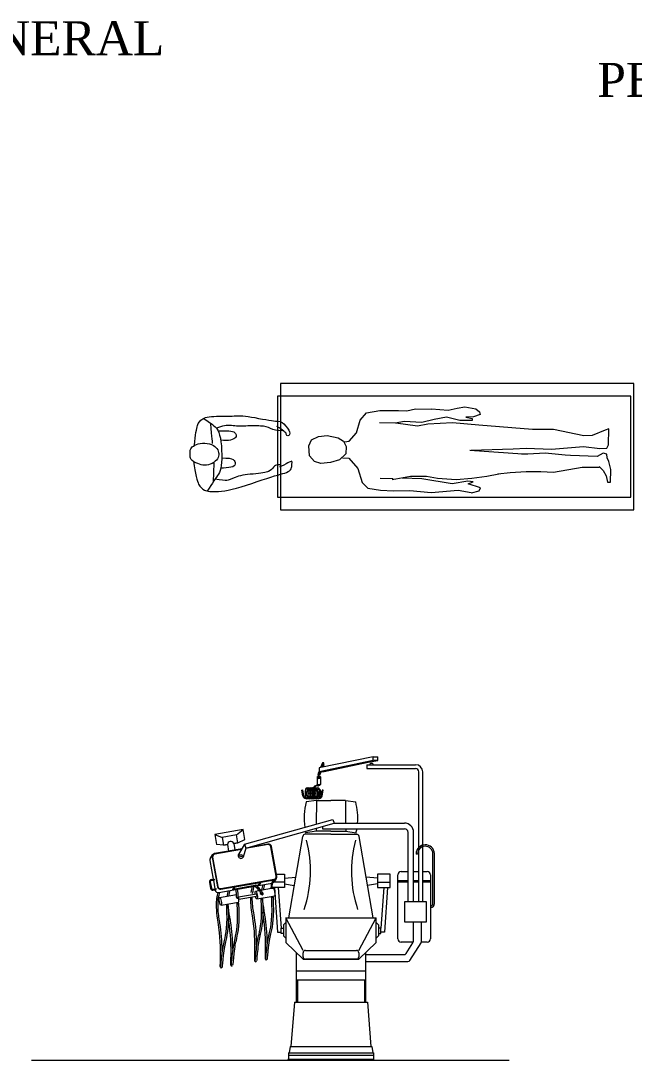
# Model space of a CAD drawing. Header units: metres. Extents: x 249 to 294.6, y -135.5 to -107.4.
# Drawn here: x 275.41 to 279.02, y -130.82 to -124.71 of the extents above; entities that cross this region are included whole.
import ezdxf

# ---------------------------------------------------------------- set-up
doc = ezdxf.new("R2010")
doc.units = ezdxf.units.M
doc.header["$MEASUREMENT"] = 0
doc.layers.add('A. muebles', color=152, linetype='Continuous', lineweight=15)

msp = doc.modelspace()

# ---------------------------------------------------------------- linework, layer by layer
at = {"layer": 'A. muebles'}
for p, q in [((278.3624, -127.2543), (278.0542, -127.2316)), ((276.5498, -127.3053), (276.5448, -127.4153)), ((277.6033, -127.3993), (277.5263, -127.397)), ((277.4845, -129.0321), (277.1676, -129.0978)), ((277.1676, -129.119), (277.4845, -129.0533)), ((277.1872, -129.0682), (277.1758, -129.0961)), ((277.1955, -129.0682), (277.1871, -129.0682)), ((277.1871, -129.0682), (277.1871, -129.0791)), ((277.1955, -129.0791), (277.1955, -129.0682)), ((277.1972, -129.119), (277.4567, -129.0652)), ((277.4567, -129.0652), (277.5126, -129.0536)), ((277.4656, -129.0793), (277.4679, -129.0789)), ((277.4679, -129.0793), (277.4679, -129.0741)), ((277.4835, -129.0741), (277.4835, -129.0793)), ((277.4845, -129.0321), (277.5126, -129.0324)), ((277.4845, -129.0533), (277.4845, -129.0321)), ((277.5126, -129.0536), (277.4845, -129.0533)), ((277.5126, -129.0536), (277.5126, -129.0324)), ((277.1612, -129.143), (277.1612, -129.1363)), ((277.1637, -129.1368), (277.1612, -129.143)), ((277.1676, -129.1164), (277.1627, -129.1284)), ((277.1709, -129.119), (277.1637, -129.1368)), ((277.1676, -129.0978), (277.1676, -129.119)), ((277.1676, -129.119), (277.1972, -129.119)), ((277.172, -129.1368), (277.1695, -129.143)), ((277.1793, -129.119), (277.172, -129.1368)), ((277.1871, -129.0791), (277.1806, -129.0951)), ((277.1871, -129.0791), (277.1955, -129.0791)), ((277.1955, -129.0791), (277.1897, -129.0933)), ((277.4481, -129.0793), (277.4481, -129.1022)), ((277.4481, -129.0793), (277.7344, -129.0793)), ((277.4481, -129.1022), (277.7344, -129.1022)), ((277.7536, -129.8828), (277.7536, -129.1214)), ((277.7764, -129.8828), (277.7764, -129.1214)), ((277.1566, -129.1511), (277.1566, -129.1961)), ((277.1695, -129.143), (277.1612, -129.143)), ((277.1761, -129.1511), (277.1761, -129.1961)), ((277.0653, -129.2281), (277.0694, -129.2273)), ((277.0722, -129.2622), (277.0653, -129.2281)), ((277.0694, -129.2273), (277.0762, -129.2614)), ((277.0762, -129.2614), (277.0722, -129.2622)), ((277.1151, -129.2231), (277.101, -129.2299)), ((277.101, -129.2299), (277.1565, -129.2299)), ((277.1023, -129.2335), (277.1552, -129.2335)), ((277.1151, -129.2231), (277.1707, -129.2231)), ((277.1565, -129.2299), (277.1707, -129.2231)), ((277.1881, -129.2273), (277.1813, -129.2614)), ((277.1813, -129.2614), (277.1853, -129.2622)), ((277.1853, -129.2622), (277.1922, -129.2281)), ((277.1922, -129.2281), (277.1881, -129.2273)), ((277.1525, -129.2895), (277.0917, -129.2983)), ((277.1565, -129.2694), (277.101, -129.2694)), ((277.1552, -129.2659), (277.1023, -129.2659)), ((277.1525, -129.2895), (277.1506, -129.4287)), ((277.1525, -129.2895), (277.2372, -129.2895)), ((277.1707, -129.2626), (277.1565, -129.2694)), ((277.3219, -129.2895), (277.2372, -129.2895)), ((277.3219, -129.2895), (277.3236, -129.4229)), ((277.3219, -129.2895), (277.3826, -129.2983)), ((276.7301, -129.5473), (277.2492, -129.4009)), ((276.7363, -129.5694), (277.2554, -129.4229)), ((277.1877, -129.442), (277.1877, -129.456)), ((277.2492, -129.4009), (277.2554, -129.4229)), ((277.2554, -129.4229), (277.6691, -129.4229)), ((276.7211, -129.4594), (276.5544, -129.489)), ((276.5544, -129.489), (276.5971, -129.5067)), ((276.5544, -129.489), (276.5651, -129.5493)), ((276.6816, -129.4909), (276.5971, -129.5067)), ((276.5971, -129.5067), (276.6059, -129.5531)), ((276.6816, -129.4909), (276.7211, -129.4594)), ((276.6893, -129.5383), (276.6816, -129.4909)), ((276.7318, -129.5197), (276.7211, -129.4594)), ((276.9889, -129.9791), (277.072, -129.5007)), ((277.2372, -129.4883), (277.0857, -129.4883)), ((277.1501, -129.471), (277.0894, -129.4798)), ((277.1503, -129.4526), (277.1501, -129.471)), ((277.2372, -129.471), (277.1501, -129.471)), ((277.1877, -129.456), (277.6691, -129.456)), ((277.2372, -129.471), (277.3242, -129.471)), ((277.2372, -129.4883), (277.3886, -129.4883)), ((277.324, -129.456), (277.3242, -129.471)), ((277.3242, -129.471), (277.385, -129.4798)), ((277.4854, -129.9791), (277.4023, -129.5007)), ((277.6901, -129.8828), (277.6901, -129.477)), ((277.7232, -129.8828), (277.7232, -129.477)), ((276.6059, -129.5531), (276.5651, -129.5493)), ((276.6059, -129.5531), (276.6293, -129.549)), ((276.6293, -129.549), (276.6059, -129.5531)), ((276.6293, -129.549), (276.636, -129.5872)), ((276.6893, -129.5383), (276.666, -129.5425)), ((276.666, -129.5425), (276.6893, -129.5383)), ((276.666, -129.5425), (276.6728, -129.5806)), ((276.6893, -129.5383), (276.7318, -129.5197)), ((276.7301, -129.5473), (276.6945, -129.6066)), ((276.7301, -129.5473), (276.7363, -129.5694)), ((276.8674, -129.5494), (276.7353, -129.5729)), ((276.8668, -129.5462), (276.7363, -129.5694)), ((276.9153, -129.7351), (276.8845, -129.5614)), ((276.9185, -129.7346), (276.8877, -129.5608)), ((276.5293, -129.6291), (276.5418, -129.6092)), ((276.5388, -129.6227), (276.5696, -129.7965)), ((276.542, -129.6221), (276.5729, -129.7959)), ((276.7146, -129.5732), (276.5534, -129.6018)), ((276.7123, -129.577), (276.554, -129.6051)), ((276.7363, -129.5694), (276.7217, -129.6225)), ((277.7463, -129.6044), (277.7375, -129.6044)), ((277.8368, -129.8956), (277.8368, -129.6022)), ((277.8456, -129.8956), (277.8456, -129.6022)), ((276.5263, -129.6426), (276.5459, -129.7528)), ((276.9156, -129.748), (276.9031, -129.7679)), ((276.9164, -129.7227), (276.9635, -129.7227)), ((276.9635, -129.7227), (276.9635, -129.7691)), ((276.9635, -129.7459), (277.0304, -129.7403)), ((277.5109, -129.7459), (277.4439, -129.7403)), ((277.5856, -129.7227), (277.5109, -129.7227)), ((277.5109, -129.7227), (277.5109, -129.7691)), ((277.5856, -129.7691), (277.5856, -129.7227)), ((277.63, -130.1025), (277.63, -129.7275)), ((277.6501, -129.7074), (277.6901, -129.7074)), ((277.7232, -129.7074), (277.7536, -129.7074)), ((277.7764, -129.7074), (277.8024, -129.7074)), ((277.8224, -129.7275), (277.8224, -130.1025)), ((276.5231, -129.7693), (276.5297, -129.8066)), ((276.5281, -129.7684), (276.5347, -129.8057)), ((276.533, -129.7551), (276.5524, -129.7517)), ((276.5338, -129.7602), (276.5533, -129.7567)), ((276.5429, -129.8114), (276.5624, -129.808)), ((276.5467, -129.7579), (276.5558, -129.8091)), ((276.578, -129.8309), (276.7888, -129.7935)), ((276.5899, -129.8078), (276.9034, -129.7522)), ((276.5905, -129.811), (276.904, -129.7554)), ((276.6684, -129.7972), (276.6559, -129.8171)), ((276.7888, -129.7923), (276.6614, -129.8149)), ((276.6723, -129.7977), (276.6614, -129.8149)), ((276.7896, -129.7903), (276.6628, -129.8128)), ((276.6723, -129.7977), (276.8206, -129.7714)), ((276.7942, -129.8225), (276.8859, -129.8062)), ((276.8094, -129.7868), (276.7965, -129.7891)), ((276.8097, -129.7886), (276.7985, -129.7906)), ((276.7996, -129.7916), (276.8912, -129.7753)), ((276.8189, -129.7717), (276.8094, -129.7868)), ((276.8206, -129.7714), (276.8097, -129.7886)), ((276.8261, -129.7692), (276.8136, -129.7891)), ((276.8859, -129.8062), (276.8966, -129.8044)), ((276.8869, -129.8029), (276.8919, -129.7704)), ((276.8888, -129.8022), (276.8888, -129.7758)), ((276.9635, -129.8022), (276.8888, -129.8022)), ((276.8908, -129.8024), (276.8959, -129.7698)), ((276.8919, -129.7704), (276.9004, -129.7602)), ((276.8959, -129.7698), (276.9011, -129.7621)), ((276.9635, -129.7691), (276.9021, -129.7691)), ((276.9046, -129.8022), (276.923, -130.0644)), ((276.9261, -129.8022), (276.9444, -130.0399)), ((276.9635, -129.7558), (276.9635, -129.8022)), ((276.9635, -129.779), (277.0217, -129.7903)), ((277.5109, -129.779), (277.4526, -129.7903)), ((277.5109, -129.7558), (277.5109, -129.8022)), ((277.5109, -129.7691), (277.5856, -129.7691)), ((277.5109, -129.8022), (277.5856, -129.8022)), ((277.5482, -129.8022), (277.53, -130.0399)), ((277.5697, -129.8022), (277.5514, -130.0644)), ((277.5856, -129.8022), (277.5856, -129.7558)), ((277.63, -129.7606), (277.6901, -129.7606)), ((277.63, -129.768), (277.6901, -129.768)), ((277.7232, -129.7606), (277.7536, -129.7606)), ((277.7232, -129.768), (277.7536, -129.768)), ((277.7764, -129.7606), (277.8224, -129.7606)), ((277.7764, -129.768), (277.8224, -129.768)), ((276.5438, -129.8165), (276.5633, -129.813)), ((276.5567, -129.8142), (276.5571, -129.8163)), ((276.5832, -129.86), (276.6822, -129.8424)), ((276.6938, -129.8571), (276.7883, -129.8403)), ((276.6962, -129.8704), (276.7995, -129.8521)), ((276.7883, -129.8403), (276.7971, -129.8387)), ((276.8023, -129.8683), (276.8863, -129.8534)), ((276.8863, -129.8534), (276.9047, -129.8501)), ((276.5913, -129.9057), (276.6936, -129.8876)), ((277.6714, -129.8828), (277.7972, -129.8828)), ((277.6714, -130.0059), (277.6714, -129.8828)), ((277.7972, -129.8828), (277.7972, -130.0059)), ((276.9717, -129.9791), (276.9717, -130.1251)), ((277.0737, -130.1714), (276.9717, -129.9791)), ((276.9717, -129.9791), (277.5026, -129.9791)), ((277.4006, -130.1714), (277.5026, -129.9791)), ((277.5026, -130.1251), (277.5026, -129.9791)), ((276.9444, -130.0399), (276.9578, -130.0399)), ((276.9444, -130.0713), (276.9444, -130.0399)), ((276.9717, -130.008), (276.9578, -130.0218)), ((276.9578, -130.0218), (276.9578, -130.0861)), ((276.9578, -130.0399), (276.9578, -130.0713)), ((277.5026, -130.008), (277.5166, -130.0218)), ((277.5166, -130.0218), (277.5166, -130.0861)), ((277.53, -130.0399), (277.5166, -130.0399)), ((277.5166, -130.0399), (277.5166, -130.0713)), ((277.53, -130.0713), (277.53, -130.0399)), ((277.7972, -130.0059), (277.6714, -130.0059)), ((277.7214, -130.1187), (277.7214, -130.0059)), ((277.7694, -130.1187), (277.7694, -130.0059)), ((276.923, -130.0644), (276.9444, -130.063)), ((276.9578, -130.0713), (276.9444, -130.0713)), ((276.9717, -130.0999), (276.9578, -130.0861)), ((277.5026, -130.0999), (277.5166, -130.0861)), ((277.5166, -130.0713), (277.53, -130.0713)), ((277.5514, -130.0644), (277.53, -130.063)), ((277.0737, -130.2224), (276.9717, -130.1251)), ((277.0874, -130.1714), (277.3869, -130.1714)), ((277.4006, -130.2224), (277.5026, -130.1251)), ((277.7214, -130.1226), (277.6501, -130.1226)), ((277.6791, -130.1896), (277.7193, -130.126)), ((277.7015, -130.2302), (277.7673, -130.126)), ((277.8024, -130.1226), (277.7694, -130.1226)), ((277.0337, -130.1842), (277.0337, -130.4749)), ((277.0737, -130.2086), (277.0737, -130.1852)), ((277.0737, -130.2224), (277.4006, -130.2224)), ((277.3869, -130.2224), (277.0874, -130.2224)), ((277.4006, -130.1852), (277.4006, -130.2086)), ((277.4402, -130.1847), (277.4402, -130.4749)), ((277.4402, -130.196), (277.6675, -130.196)), ((277.4402, -130.2366), (277.6899, -130.2366)), ((277.0337, -130.2921), (277.4402, -130.2921)), ((277.0337, -130.3451), (277.4402, -130.3451)), ((277.0402, -130.3451), (277.0402, -130.4749)), ((277.4336, -130.3451), (277.4336, -130.4749)), ((277.0223, -130.4749), (277.002, -130.7361)), ((277.0223, -130.4749), (277.452, -130.4749)), ((277.452, -130.4749), (277.4723, -130.7361)), ((276.9871, -130.7726), (276.9871, -130.8109)), ((276.9871, -130.7726), (277.4873, -130.7726)), ((276.9871, -130.7866), (277.4873, -130.7866)), ((276.9971, -130.7361), (276.9911, -130.7726)), ((276.9971, -130.7361), (277.4772, -130.7361)), ((277.4772, -130.7361), (277.4833, -130.7726)), ((277.4873, -130.7726), (277.4873, -130.8109)), ((277.4873, -130.7726), (277.4873, -130.8109)), ((275.4779, -130.8168), (278.2836, -130.8168)), ((276.9871, -130.8109), (277.4873, -130.8109))]:
    msp.add_line(p, q, dxfattribs=at)
for points in [[(276.9404, -127.5809), (279.0176, -127.5809), (279.0176, -126.8384), (276.9404, -126.8384)], [(276.9223, -127.5067), (278.9996, -127.5067), (278.9996, -126.9126), (276.9223, -126.9126)], [(277.3269, -127.2089), (277.3246, -127.252), (277.2883, -127.286), (277.234, -127.3018), (277.1773, -127.3086), (277.1411, -127.2973), (277.1116, -127.2633), (277.1071, -127.2044), (277.1229, -127.1682), (277.1637, -127.15), (277.2158, -127.1432), (277.2793, -127.1568), (277.311, -127.1772)]]:
    msp.add_lwpolyline(points, close=True, dxfattribs=at)
for points in [[(277.3178, -127.1817), (277.345, -127.1772), (277.388, -127.1274), (277.4084, -127.0526), (277.447, -127.0095), (277.524, -126.9959), (277.5557, -126.9959), (277.635, -126.9959), (277.6826, -126.9982), (277.7347, -126.9869), (277.8254, -126.9891)], [(277.8276, -126.9869), (277.9251, -126.9937), (277.9795, -126.9823), (278.0248, -126.9755), (278.0882, -126.9869), (278.1109, -127.005), (278.1132, -127.0209), (278.0746, -127.0345), (278.0293, -127.0367), (278.0678, -127.0435), (278.0678, -127.0549), (277.9953, -127.0549), (277.916, -127.0367), (277.8435, -127.0503), (277.771, -127.0662), (277.6668, -127.0616), (277.6169, -127.0707), (277.5217, -127.0684)], [(278.0588, -127.2293), (278.308, -127.2225), (278.3851, -127.218), (278.5324, -127.2248), (278.7205, -127.2089), (278.8179, -127.2203), (278.8587, -127.218), (278.8677, -127.1976), (278.87, -127.1047), (278.8496, -127.1115), (278.7726, -127.1432), (278.7227, -127.1455), (278.546, -127.1092), (278.4213, -127.1092), (278.1064, -127.082), (277.9523, -127.0684), (277.8073, -127.0775), (277.7461, -127.0888), (277.6192, -127.0707)], [(277.3042, -127.2747), (277.3427, -127.2769), (277.3948, -127.3381), (277.4198, -127.4197), (277.4538, -127.4537), (277.5285, -127.465), (277.6056, -127.4695), (277.7008, -127.4673), (277.8254, -127.4786), (277.984, -127.465), (278.061, -127.4786)], [(278.614, -127.2588), (278.4961, -127.2475), (278.3941, -127.2543), (278.3579, -127.2543)], [(278.8813, -127.3426), (278.87, -127.2973), (278.8609, -127.2747), (278.8587, -127.2543), (278.836, -127.2475), (278.802, -127.2679), (278.6457, -127.2611), (278.614, -127.2588)], [(278.2174, -127.3698), (278.2899, -127.3608), (278.3851, -127.3562), (278.4712, -127.3562), (278.546, -127.3585), (278.7137, -127.329), (278.8134, -127.329)], [(278.8134, -127.3268), (278.836, -127.3494), (278.8541, -127.3812), (278.8632, -127.4174), (278.8791, -127.4174), (278.8813, -127.3449)], [(277.5965, -127.4015), (277.7053, -127.3834), (277.7982, -127.3834), (277.8639, -127.3948), (277.9727, -127.4015), (278.0656, -127.3948), (278.154, -127.3834), (278.2242, -127.3698)], [(278.0633, -127.4809), (278.1086, -127.4695), (278.1154, -127.4514), (278.0429, -127.4287), (278.0724, -127.4151), (278.0407, -127.4129), (277.95, -127.4287), (277.771, -127.3993), (277.6554, -127.3948)]]:
    msp.add_lwpolyline(points, dxfattribs=at)
msp.add_circle((276.7081, -129.6145), 0.00667, dxfattribs=at)
for centre, radius, start, end in [((277.1822, -129.1363), 0.021, 157.8949, 180), ((277.7344, -129.1214), 0.0421, 0, 90), ((277.7344, -129.1214), 0.0192, 0, 90), ((277.1586, -129.2274), 0.0277, 85.11931, 170.9756), ((277.1617, -129.1975), 0.00592, 260.11133, 329.63162), ((277.0931, -129.2557), 0.022, 197.29581, 321.31339), ((277.0931, -129.2557), 0.0178, 197.29581, 309.64527), ((277.1177, -129.2497), 0.0259, 130.20777, 229.79223), ((277.1177, -129.2497), 0.0223, 133.45435, 226.54565), ((277.1586, -129.2274), 0.0242, 85.11931, 170.9756), ((277.1643, -129.2557), 0.022, 218.68661, 342.70419), ((277.1643, -129.2557), 0.0178, 230.35473, 342.70419), ((277.1398, -129.2497), 0.0223, 313.45435, 46.54565), ((277.1398, -129.2497), 0.0259, 310.20777, 49.79223), ((277.154, -129.2428), 0.0259, 310.20777, 49.79223), ((277.4585, -129.3939), 0.379, 165.38666, 188.15903), ((277.0158, -129.3939), 0.379, 355.61217, 14.61334), ((277.6691, -129.477), 0.0541, 0, 90), ((277.0857, -129.5021), 0.0137, 90, 174.27078), ((277.4585, -129.3939), 0.379, 191.63464, 193.10559), ((277.0158, -129.3939), 0.379, 346.89441, 350.57485), ((277.3886, -129.5021), 0.0137, 5.72922, 90), ((277.6691, -129.477), 0.021, 0, 90), ((276.6484, -129.5503), 0.0192, 24.10469, 176.01959), ((276.87, -129.5639), 0.018, 10.06214, 100.06214), ((276.87, -129.5639), 0.0147, 10.06214, 100.06214), ((276.4017, -129.7043), 0.715, 341.60219, 14.62428), ((278.0726, -129.7043), 0.715, 165.37572, 198.39781), ((277.7916, -129.6044), 0.0541, 2.40162, 180.21495), ((277.7916, -129.6044), 0.0452, 2.40162, 180.21495), ((276.544, -129.6394), 0.018, 145.06214, 190.06214), ((276.5565, -129.6195), 0.018, 100.06214, 190.06214), ((276.5565, -129.6195), 0.0147, 100.06214, 190.06214), ((276.7081, -129.6145), 0.0158, 148.22093, 359.49092), ((276.9008, -129.7377), 0.0147, 280.06214, 10.06214), ((276.9008, -129.7377), 0.018, 280.06214, 10.06214), ((277.6501, -129.7275), 0.0201, 90, 180), ((277.8024, -129.7275), 0.0201, 360, 90), ((276.5351, -129.7672), 0.0122, 100.06214, 190.06214), ((276.5351, -129.7672), 0.0071, 100.06214, 190.06214), ((276.5417, -129.8044), 0.0122, 190.06214, 280.06214), ((276.5417, -129.8044), 0.0071, 190.06214, 280.06214), ((276.5501, -129.7547), 0.00376, 327.09795, 53.02633), ((276.5584, -129.8113), 0.00519, 340.4486, 39.67569), ((276.5874, -129.7933), 0.018, 190.06214, 280.06214), ((276.5874, -129.7933), 0.0147, 190.06214, 280.06214), ((276.4074, -129.8547), 0.285, 358.53578, 8.77729), ((276.7937, -129.7929), 0.0049, 65.71731, 186.48966), ((276.9726, -129.8292), 0.0897, 162.98712, 165.18362), ((276.8887, -129.8017), 0.00222, 214.3737, 341.87773), ((276.8253, -129.8371), 0.0742, 25.53376, 27.91783), ((276.8883, -129.7576), 0.018, 292.48234, 330.48357), ((276.5748, -129.8132), 0.018, 190.06214, 280.06214), ((276.4226, -129.8529), 0.2598, 358.90237, 8.84803), ((276.6876, -129.8592), 0.00541, 166.0768, 328.8364), ((276.8257, -129.8346), 0.00426, 98.49364, 208.95573), ((276.8343, -129.8391), 0.00518, 239.86829, 24.88996), ((276.9726, -129.8292), 0.0897, 195.6601, 198.88683), ((276.8253, -129.8371), 0.0742, 343.46571, 348.96789), ((277.822, -129.8954), 0.0148, 271.92699, 359.25697), ((277.822, -129.8954), 0.0237, 271.92699, 359.25697), ((277.6501, -130.1025), 0.0201, 180, 270), ((277.8024, -130.1025), 0.0201, 270, 0), ((277.0874, -130.1852), 0.0137, 90, 180), ((277.3869, -130.1852), 0.0137, 0, 90), ((277.7077, -130.1187), 0.0137, 327.72387, 0), ((277.7557, -130.1187), 0.0137, 327.72387, 0), ((276.7948, -130.2327), 0.005, 198.12122, 352.18947), ((276.8568, -130.2217), 0.005, 198.12122, 352.18947), ((277.0874, -130.2086), 0.0137, 180, 270), ((277.3869, -130.2086), 0.0137, 270, 360), ((277.6675, -130.1823), 0.0137, 270, 327.72387), ((277.6899, -130.2229), 0.0137, 270, 327.72387), ((276.5922, -130.2686), 0.005, 198.12122, 352.18947), ((276.6542, -130.2576), 0.005, 198.12122, 352.18947), ((276.9906, -130.8168), 0.00688, 121.40479, 180.18771), ((277.4837, -130.8168), 0.00688, 359.81229, 58.59521)]:
    msp.add_arc(centre, radius, start, end, dxfattribs=at)
for centre, major_axis, ratio, start_param, end_param in [((277.4757, -129.0741), (-0.00776, 0), 0.223113, 3.141593, 6.283185), ((277.1664, -129.1552), (-0.00975, 0), 0.450964, 0, 3.141593), ((277.1664, -129.1919), (-0.00975, 0), 0.450964, 0, 3.141593), ((277.1664, -129.1961), (-0.00975, 0), 0.450964, 0, 3.141593), ((276.8087, -129.8177), (-0.024, 0.0259), 0.117717, 2.277889, 5.797058), ((276.8148, -129.8121), (-0.024, 0.0259), 0.117717, 3.338328, 5.746605), ((276.6896, -129.8647), (-0.0041, 0.0229), 0.246686, 3.141593, 5.252819), ((276.8148, -129.8121), (-0.024, 0.0259), 0.117717, 1.653491, 1.719708)]:
    msp.add_ellipse(centre, major_axis=major_axis, ratio=ratio, start_param=start_param, end_param=end_param, dxfattribs=at)
for centre, major_axis, ratio in [((277.1664, -129.1509), (-0.00975, 0), 0.450964), ((277.0973, -129.2479), (0, -0.034), 0.311281), ((277.1071, -129.2479), (0, -0.034), 0.311281), ((277.1188, -129.2479), (0, -0.034), 0.311281), ((277.1286, -129.2479), (0, -0.034), 0.311281), ((277.1384, -129.2479), (0, -0.034), 0.311281), ((277.1482, -129.2479), (0, -0.034), 0.311281), ((277.1599, -129.2479), (0, -0.034), 0.311281), ((276.5872, -129.8829), (-0.0041, 0.0229), 0.246686)]:
    msp.add_ellipse(centre, major_axis=major_axis, ratio=ratio, dxfattribs=at)
at = {"layer": 'A. muebles', "extrusion": (0, 0, -1)}
for centre, major_axis, ratio, start_param, end_param in [((276.9007, -129.8272), (-0.0041, 0.0229), 0.246686, 0, 3.141593), ((276.7983, -129.8454), (-0.0041, 0.0229), 0.246686, 5.00771, 10.700253), ((276.7983, -129.8454), (-0.00118, 0.00666), 0.385545, 0, 3.141593), ((276.8919, -129.8582), (0.00486, 0.00044), 0.52127, 6.074923, 9.903727), ((276.8921, -129.8582), (-0.0043, 0), 0.399324, 3.141593, 6.283185)]:
    msp.add_ellipse(centre, major_axis=major_axis, ratio=ratio, start_param=start_param, end_param=end_param, dxfattribs=at)
for centre, major_axis, ratio in [((276.9007, -129.7612), (0.000383, -0.000948), 0.427448), ((276.83, -129.8692), (0.00486, 0.00044), 0.52127), ((276.6274, -129.9052), (0.00486, 0.00044), 0.52127), ((276.6893, -129.8942), (0.00486, 0.00044), 0.52127)]:
    msp.add_ellipse(centre, major_axis=major_axis, ratio=ratio, dxfattribs=at)
at = {"layer": 'A. muebles'}
for points, knots in [([(276.4348, -127.2003), (276.4415, -127.1403), (276.4473, -127.102), (276.4523, -127.0853), (276.4573, -127.0686), (276.4682, -127.0553), (276.4848, -127.0453), (276.5015, -127.0353), (276.534, -127.0303), (276.5823, -127.0303), (276.6307, -127.0303), (276.6657, -127.0295), (276.6873, -127.0278), (276.709, -127.0261), (276.7507, -127.0311), (276.8123, -127.0428), (276.874, -127.0545), (276.9123, -127.0603), (276.9273, -127.0603), (276.9423, -127.0603), (276.9573, -127.0695), (276.9723, -127.0878), (276.9873, -127.1061), (276.9948, -127.1203), (276.9948, -127.1303), (276.9948, -127.1403), (276.9915, -127.1453), (276.9848, -127.1453), (276.9782, -127.1453), (276.9748, -127.142), (276.9748, -127.1353), (276.9748, -127.1286), (276.9565, -127.1136), (276.9198, -127.0903)], [0, 0, 0, 0, 1, 1, 1, 2, 2, 2, 3, 3, 3, 4, 4, 4, 5, 5, 5, 6, 6, 6, 7, 7, 7, 8, 8, 8, 9, 9, 9, 10, 10, 10, 11, 11, 11, 11]), ([(276.4898, -127.0453), (276.5132, -127.0586), (276.5357, -127.0745), (276.5573, -127.0928), (276.579, -127.1111), (276.5915, -127.157), (276.5948, -127.2303), (276.5982, -127.3036), (276.5923, -127.3503), (276.5773, -127.3703), (276.5623, -127.3903), (276.5398, -127.4236), (276.5098, -127.4703)], [0, 0, 0, 0, 1, 1, 1, 2, 2, 2, 3, 3, 3, 4, 4, 4, 4]), ([(276.9498, -127.1153), (276.9198, -127.1153), (276.8973, -127.1111), (276.8823, -127.1028), (276.8673, -127.0945), (276.8473, -127.0895), (276.8223, -127.0878), (276.7973, -127.0861), (276.769, -127.0861), (276.7373, -127.0878), (276.7057, -127.0895), (276.6773, -127.0886), (276.6523, -127.0853), (276.6273, -127.082), (276.5982, -127.087), (276.5648, -127.1003)], [0, 0, 0, 0, 1, 1, 1, 2, 2, 2, 3, 3, 3, 4, 4, 4, 5, 5, 5, 5]), ([(276.5748, -127.1153), (276.6115, -127.1153), (276.6365, -127.1161), (276.6498, -127.1178), (276.6632, -127.1195), (276.6723, -127.1245), (276.6773, -127.1328), (276.6823, -127.1411), (276.6823, -127.1486), (276.6773, -127.1553), (276.6723, -127.162), (276.6623, -127.167), (276.6473, -127.1703), (276.6323, -127.1736), (276.6132, -127.1736), (276.5898, -127.1703)], [0, 0, 0, 0, 1, 1, 1, 2, 2, 2, 3, 3, 3, 4, 4, 4, 5, 5, 5, 5]), ([(276.4098, -127.2378), (276.4098, -127.2495), (276.4098, -127.2603), (276.4098, -127.2703), (276.4098, -127.2803), (276.4173, -127.2895), (276.4323, -127.2978), (276.4473, -127.3061), (276.4615, -127.312), (276.4748, -127.3153), (276.4882, -127.3186), (276.5023, -127.3186), (276.5173, -127.3153), (276.5323, -127.312), (276.5457, -127.3053), (276.5573, -127.2953), (276.569, -127.2853), (276.5757, -127.2753), (276.5773, -127.2653), (276.579, -127.2553), (276.5782, -127.2453), (276.5748, -127.2353), (276.5715, -127.2253), (276.5648, -127.2161), (276.5548, -127.2078), (276.5448, -127.1995), (276.5298, -127.1936), (276.5098, -127.1903), (276.4898, -127.187), (276.4723, -127.1878), (276.4573, -127.1928), (276.4423, -127.1978), (276.4307, -127.2036), (276.4223, -127.2103), (276.414, -127.217), (276.4098, -127.2261), (276.4098, -127.2378)], [0, 0, 0, 0, 1, 1, 1, 2, 2, 2, 3, 3, 3, 4, 4, 4, 5, 5, 5, 6, 6, 6, 7, 7, 7, 8, 8, 8, 9, 9, 9, 10, 10, 10, 11, 11, 11, 12, 12, 12, 12]), ([(276.4298, -127.2953), (276.4398, -127.3686), (276.4498, -127.4136), (276.4598, -127.4303), (276.4698, -127.447), (276.4815, -127.4586), (276.4948, -127.4653), (276.5082, -127.472), (276.5357, -127.4745), (276.5773, -127.4728), (276.619, -127.4711), (276.684, -127.4553), (276.7723, -127.4253), (276.8607, -127.3953), (276.9215, -127.3761), (276.9548, -127.3678), (276.9882, -127.3595), (277.0057, -127.3453), (277.0073, -127.3253), (277.009, -127.3053), (277.009, -127.2953), (277.0073, -127.2953), (277.0057, -127.2953), (277.0023, -127.2961), (276.9973, -127.2978), (276.9923, -127.2995), (276.9798, -127.3061), (276.9598, -127.3178), (276.9398, -127.3295), (276.9332, -127.332), (276.9398, -127.3253), (276.9465, -127.3186), (276.9432, -127.3153), (276.9298, -127.3153), (276.9165, -127.3153), (276.9065, -127.3203), (276.8998, -127.3303), (276.8932, -127.3403), (276.8832, -127.3486), (276.8698, -127.3553), (276.8565, -127.362), (276.8265, -127.367), (276.7798, -127.3703), (276.7332, -127.3736), (276.6982, -127.3803), (276.6748, -127.3903), (276.6515, -127.4003), (276.6348, -127.4061), (276.6248, -127.4078), (276.6148, -127.4095), (276.5915, -127.407), (276.5548, -127.4003)], [0, 0, 0, 0, 1, 1, 1, 2, 2, 2, 3, 3, 3, 4, 4, 4, 5, 5, 5, 6, 6, 6, 7, 7, 7, 8, 8, 8, 9, 9, 9, 10, 10, 10, 11, 11, 11, 12, 12, 12, 13, 13, 13, 14, 14, 14, 15, 15, 15, 16, 16, 16, 17, 17, 17, 17]), ([(276.5948, -127.2753), (276.6315, -127.2753), (276.654, -127.2786), (276.6623, -127.2853), (276.6707, -127.292), (276.6748, -127.3003), (276.6748, -127.3103), (276.6748, -127.3203), (276.6665, -127.327), (276.6498, -127.3303), (276.6332, -127.3336), (276.6132, -127.3353), (276.5898, -127.3353)], [0, 0, 0, 0, 1, 1, 1, 2, 2, 2, 3, 3, 3, 4, 4, 4, 4]), ([(276.8251, -129.8697), (276.8318, -129.9894), (276.8146, -130.0695), (276.7977, -130.1404), (276.7889, -130.2612), (276.7919, -130.12), (276.7898, -130.0566), (276.7767, -129.9685)], [0, 0, 0, 0, 57.693336, 95.428029, 123.26581, 136.853827, 222.062012, 222.062012, 222.062012, 222.062012]), ([(276.8348, -129.8688), (276.8415, -129.9885), (276.8243, -130.0686), (276.8077, -130.1382), (276.8007, -130.2327), (276.7998, -130.2334)], [0, 0, 0, 0, 57.693336, 95.428029, 120.984904, 120.984904, 120.984904, 120.984904]), ([(276.8871, -129.8587), (276.8938, -129.9784), (276.8765, -130.0585), (276.8597, -130.1294), (276.8509, -130.2502), (276.8539, -130.109), (276.8518, -130.0456), (276.8386, -129.9575)], [0, 0, 0, 0, 57.693336, 95.428029, 123.26581, 136.853827, 222.062012, 222.062012, 222.062012, 222.062012]), ([(276.8968, -129.8578), (276.9035, -129.9775), (276.8863, -130.0576), (276.8697, -130.1272), (276.8627, -130.2217), (276.8618, -130.2224)], [0, 0, 0, 0, 57.693336, 95.428029, 120.984904, 120.984904, 120.984904, 120.984904]), ([(276.6225, -129.9056), (276.6292, -130.0254), (276.612, -130.1054), (276.5951, -130.1763), (276.5863, -130.2971), (276.5893, -130.156), (276.5872, -130.0926), (276.5741, -130.0045)], [0, 0, 0, 0, 57.693336, 95.428029, 123.26581, 136.853827, 222.062012, 222.062012, 222.062012, 222.062012]), ([(276.6322, -129.9047), (276.6389, -130.0245), (276.6217, -130.1045), (276.6051, -130.1741), (276.5981, -130.2686), (276.5972, -130.2693)], [0, 0, 0, 0, 57.693336, 95.428029, 120.984904, 120.984904, 120.984904, 120.984904]), ([(276.6845, -129.8946), (276.6912, -130.0144), (276.674, -130.0944), (276.6571, -130.1653), (276.6483, -130.2861), (276.6513, -130.145), (276.6492, -130.0816), (276.6361, -129.9935)], [0, 0, 0, 0, 57.693336, 95.428029, 123.26581, 136.853827, 222.062012, 222.062012, 222.062012, 222.062012]), ([(276.6942, -129.8937), (276.7009, -130.0135), (276.6837, -130.0935), (276.6671, -130.1631), (276.6601, -130.2576), (276.6592, -130.2583)], [0, 0, 0, 0, 57.693336, 95.428029, 120.984904, 120.984904, 120.984904, 120.984904]), ([(276.5977, -130.1757), (276.5974, -130.1119), (276.5938, -130.0637), (276.5842, -130.006), (276.5807, -129.9853)], [157.743945, 157.743945, 157.743945, 157.743945, 230.231951, 233.396153, 233.396153, 233.396153, 233.396153]), ([(276.6597, -130.1647), (276.6594, -130.1009), (276.6558, -130.0527), (276.6462, -129.995), (276.6426, -129.9743)], [157.743945, 157.743945, 157.743945, 157.743945, 230.231951, 233.396153, 233.396153, 233.396153, 233.396153]), ([(276.8003, -130.1397), (276.8, -130.0759), (276.7964, -130.0277), (276.7868, -129.9701), (276.7833, -129.9493)], [157.743945, 157.743945, 157.743945, 157.743945, 230.231951, 233.396153, 233.396153, 233.396153, 233.396153]), ([(276.8623, -130.1287), (276.862, -130.0649), (276.8584, -130.0167), (276.8488, -129.9591), (276.8452, -129.9383)], [157.743945, 157.743945, 157.743945, 157.743945, 230.231951, 233.396153, 233.396153, 233.396153, 233.396153])]:
    msp.add_open_spline(points, degree=3, knots=knots, dxfattribs=at)
for points in [[(276.5298, -127.0753), (276.5365, -127.1553), (276.5398, -127.1936), (276.5398, -127.1903)], [(276.7683, -129.8303), (276.7712, -129.8162), (276.774, -129.8055), (276.7767, -129.7948)], [(276.7769, -129.8364), (276.7811, -129.8147), (276.7838, -129.8043), (276.7865, -129.7939)], [(276.8311, -129.816), (276.8332, -129.8052), (276.836, -129.7945), (276.8387, -129.7838)], [(276.841, -129.8142), (276.8431, -129.8037), (276.8458, -129.7933), (276.8484, -129.7829)], [(276.5741, -130.0045), (276.569, -129.9746), (276.5629, -129.9425), (276.5657, -129.8663)], [(276.5657, -129.8663), (276.5687, -129.8521), (276.5714, -129.8414), (276.5741, -129.8308)], [(276.5807, -129.9853), (276.5765, -129.9606), (276.5724, -129.9347), (276.5743, -129.8724)], [(276.5743, -129.8724), (276.5785, -129.8507), (276.5812, -129.8403), (276.5839, -129.8299)], [(276.6285, -129.8519), (276.6306, -129.8411), (276.6334, -129.8304), (276.6361, -129.8198)], [(276.6384, -129.8502), (276.6405, -129.8397), (276.6432, -129.8293), (276.6458, -129.8189)], [(276.7767, -129.9685), (276.7716, -129.9387), (276.7655, -129.9066), (276.7655, -129.8581)], [(276.7833, -129.9493), (276.7791, -129.9246), (276.775, -129.8987), (276.7749, -129.8564)], [(276.827, -129.8674), (276.827, -129.8662), (276.8269, -129.8651), (276.8269, -129.8639)], [(276.8452, -129.9383), (276.841, -129.9136), (276.837, -129.8877), (276.8366, -129.8622)], [(276.6244, -129.9033), (276.6244, -129.9022), (276.6243, -129.901), (276.6243, -129.8999)], [(276.6426, -129.9743), (276.6385, -129.9496), (276.6344, -129.9237), (276.634, -129.8981)], [(276.6361, -129.9935), (276.6355, -129.9901), (276.6349, -129.9867), (276.6343, -129.9833)], [(276.8386, -129.9575), (276.8381, -129.9542), (276.8375, -129.9508), (276.8369, -129.9473)]]:
    msp.add_open_spline(points, degree=3, dxfattribs=at)

# ---------------------------------------------------------------- texts
at = {"char_height": 0.2, "width": 3.806939, "attachment_point": 1}
for s, insert in [('{\\fTimes New Roman|b0|i0|c0|p18;\\C2;MEDICINA GENERAL}', (273.2627, -124.7074)), ('{\\fTimes New Roman|b0|i0|c0|p18;\\C2;PEDIATRIA}', (278.8028, -124.9525))]:
    msp.add_mtext(s, dxfattribs=dict(at, insert=insert))

doc.saveas('drawing.dxf')
